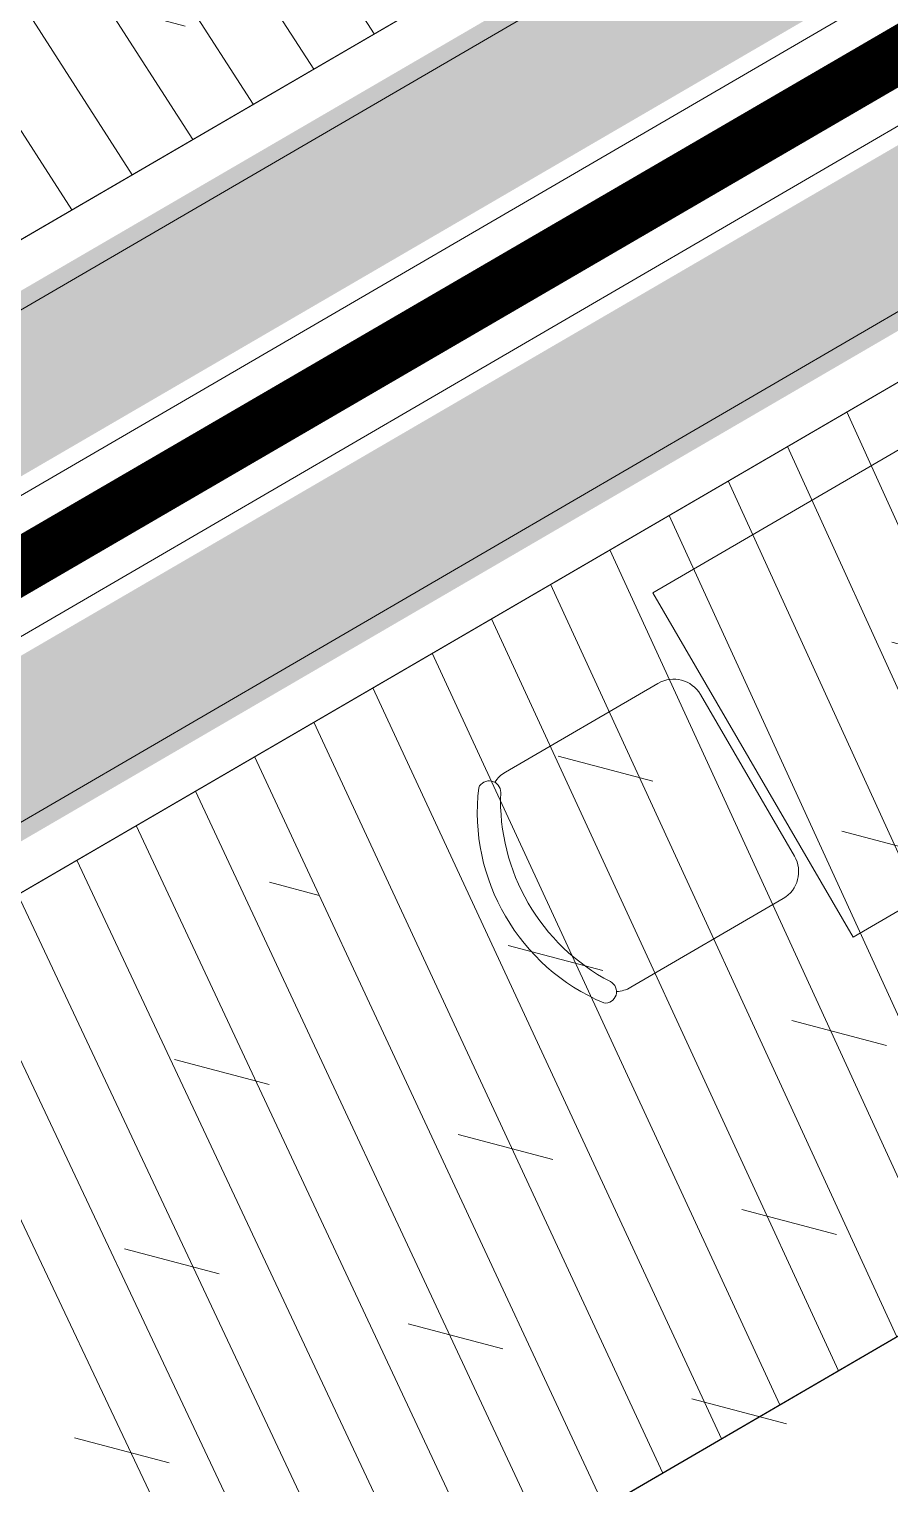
# Model space of a CAD drawing. Header units: millimetres. Extents: x 403824132 to 733479728, y 1974822364 to 2151530530.
# Drawn here: x 568658483 to 568660044, y 2063064990 to 2063067627 of the extents above; entities that cross this region are included whole.
import ezdxf

# ---------------------------------------------------------------- set-up
doc = ezdxf.new("R2010")
doc.units = ezdxf.units.MM
doc.linetypes.add('CENTER', pattern=[3, 1.5, -0.5, 0.5, -0.5])
for name, color, linetype, lineweight in [('A-DIM', 251, 'Continuous', 15), ('E- RANH GIOI', 1, 'CENTER', 13), ('E- THAY', 9, 'Continuous', 20), ('E-Manh', 251, 'Continuous', 13), ('i_Hatch', 250, 'Continuous', 13), ('i_ThietBi', 32, 'Continuous', 13), ('LD-CUA', 146, 'Continuous', 13), ('LD-THAY', 9, 'Continuous', 13)]:
    doc.layers.add(name, color=color, linetype=linetype, lineweight=lineweight)
doc.layers.add('ChiaLo', color=128, linetype='CENTER')
doc.layers.add('loKBT', color=42, linetype='Continuous')

# ---------------------------------------------------------------- blocks, each defined once
blk = doc.blocks.new('kkkk')
h = blk.add_hatch(color=250)
edge = h.paths.add_edge_path()
edge.add_line((333058.7503477686, 105336.6100560361), (333060.2503477686, 105336.6100560361))
edge.add_line((333060.2503477686, 105336.6100560361), (333060.2503477686, 105341.6100560361))
edge.add_line((333060.2503477686, 105341.6100560361), (333061.7503477686, 105341.6100560361))
edge.add_line((333061.7503477686, 105341.6100560361), (333061.7503477686, 105371.6100560361))
edge.add_line((333061.7503477686, 105371.6100560361), (333027.5003477686, 105371.6100560361))
edge.add_line((333027.5003477686, 105371.6100560361), (333027.5003477686, 105386.6100560362))
edge.add_line((333027.5003477686, 105386.6100560362), (333022.1618856793, 105386.6100560362))
edge.add_line((333022.1618856793, 105386.6100560362), (333022.1618856793, 105383.6100560361))
edge.add_line((333022.1618856793, 105383.6100560361), (333023.6618856793, 105383.6100560361))
edge.add_line((333023.6618856793, 105383.6100560361), (333023.6618856793, 105385.1100560361))
edge.add_line((333023.6618856793, 105385.1100560361), (333026.0003477686, 105385.1100560361))
edge.add_line((333026.0003477686, 105385.1100560361), (333026.0003477686, 105378.0508778042))
edge.add_line((333026.0003477686, 105378.0508778042), (333023.6618856793, 105378.0508778042))
edge.add_line((333023.6618856793, 105378.0508778042), (333023.6618856793, 105379.5508778041))
edge.add_line((333023.6618856793, 105379.5508778041), (333022.1618856793, 105379.5508778041))
edge.add_line((333022.1618856793, 105379.5508778041), (333022.1618856793, 105376.5508778041))
edge.add_line((333022.1618856793, 105376.5508778041), (333026.0003477686, 105376.5508778041))
edge.add_line((333026.0003477686, 105376.5508778041), (333026.0003477686, 105371.6100560361))
edge.add_line((333026.0003477686, 105371.6100560361), (332991.7503477686, 105371.6100560361))
edge.add_line((332991.7503477686, 105371.6100560361), (332991.7503477686, 105341.6100560361))
edge.add_line((332991.7503477686, 105341.6100560361), (332993.2503477686, 105341.6100560361))
edge.add_line((332993.2503477686, 105341.6100560361), (332993.2503477686, 105336.6100560361))
edge.add_line((332993.2503477686, 105336.6100560361), (332994.7503477685, 105336.6100560361))
edge.add_line((332994.7503477685, 105336.6100560361), (332994.7503477685, 105341.6100560361))
edge.add_line((332994.7503477685, 105341.6100560361), (333002.2503477686, 105341.6100560361))
edge.add_line((333002.2503477686, 105341.6100560361), (333002.2503477686, 105343.1100560361))
edge.add_line((333002.2503477686, 105343.1100560361), (332993.2503477686, 105343.1100560361))
edge.add_line((332993.2503477686, 105343.1100560361), (332993.2503477686, 105370.1100560361))
edge.add_line((332993.2503477686, 105370.1100560361), (333006.8920954218, 105370.1100560361))
edge.add_arc((333010.0003477685, 105367.6396451521), 3.970410884021193, 141.5226399061715, 209.9999999996041)
edge.add_line((333006.5618710796, 105365.6544397101), (333007.8609091851, 105366.4044397101))
edge.add_arc((333010.0003477685, 105367.6396451522), 2.470410884022959, -390.0000000008324, -150.0000000000441, ccw=False)
edge.add_line((333012.1397863518, 105366.4044397101), (333013.4388244577, 105365.6544397101))
edge.add_arc((333010.0003477685, 105367.6396451521), 3.970410884017615, -29.99999999942238, 38.47736009484422)
edge.add_line((333013.1086001153, 105370.1100560362), (333040.3920954216, 105370.1100560361))
edge.add_arc((333043.5003477685, 105367.6396451521), 3.970410884021193, 141.5226399061715, 209.9999999996041)
edge.add_line((333040.0618710795, 105365.6544397101), (333041.3609091852, 105366.4044397101))
edge.add_arc((333043.5003477685, 105367.6396451522), 2.470410884022959, -390.0000000008324, -150.0000000000441, ccw=False)
edge.add_line((333045.639786352, 105366.4044397101), (333046.9388244575, 105365.6544397101))
edge.add_arc((333043.5003477685, 105367.6396451521), 3.970410884017615, -29.99999999942238, 38.47736009484422)
edge.add_line((333046.6086001155, 105370.1100560362), (333060.2503477686, 105370.1100560361))
edge.add_line((333060.2503477686, 105370.1100560361), (333060.2503477686, 105343.1100560361))
edge.add_line((333060.2503477686, 105343.1100560361), (333051.2503477687, 105343.1100560361))
edge.add_line((333051.2503477687, 105343.1100560361), (333051.2503477687, 105341.6100560361))
edge.add_line((333051.2503477687, 105341.6100560361), (333058.7503477686, 105341.6100560361))
edge.add_line((333058.7503477686, 105341.6100560361), (333058.7503477686, 105336.6100560361))
blk.add_lwpolyline([(333026.0003477686, 105378.0508778042), (333026.0003477686, 105385.1100560361), (333023.6618856793, 105385.1100560361), (333023.6618856793, 105383.6100560361), (333022.1618856793, 105383.6100560361), (333022.1618856793, 105386.6100560362), (333027.5003477686, 105386.6100560362), (333027.5003477686, 105371.6100560361), (333061.7503477686, 105371.6100560361), (333061.7503477686, 105341.6100560361), (333060.2503477686, 105341.6100560361), (333060.2503477686, 105336.6100560361), (333058.7503477686, 105336.6100560361), (333058.7503477686, 105341.6100560361), (333051.2503477687, 105341.6100560361), (333051.2503477687, 105343.1100560361), (333060.2503477686, 105343.1100560361), (333060.2503477686, 105370.1100560361), (333046.6086001155, 105370.1100560362, -0.3080097014273616), (333046.9388244575, 105365.6544397101), (333045.639786352, 105366.4044397101, 1.732050807573783), (333041.3609091852, 105366.4044397101), (333040.0618710795, 105365.6544397101, -0.3080097014276107), (333040.3920954216, 105370.1100560361), (333013.1086001153, 105370.1100560362, -0.3080097014273616), (333013.4388244577, 105365.6544397101), (333012.1397863518, 105366.4044397101, 1.732050807573783), (333007.8609091851, 105366.4044397101), (333006.5618710796, 105365.6544397101, -0.3080097014276107), (333006.8920954218, 105370.1100560361), (332993.2503477686, 105370.1100560361), (332993.2503477686, 105343.1100560361), (333002.2503477686, 105343.1100560361), (333002.2503477686, 105341.6100560361), (332994.7503477685, 105341.6100560361), (332994.7503477685, 105336.6100560361), (332993.2503477686, 105336.6100560361), (332993.2503477686, 105341.6100560361), (332991.7503477686, 105341.6100560361), (332991.7503477686, 105371.6100560361), (333026.0003477686, 105371.6100560361), (333026.0003477686, 105376.5508778041), (333022.1618856793, 105376.5508778041), (333022.1618856793, 105379.5508778041), (333023.6618856793, 105379.5508778041), (333023.6618856793, 105378.0508778042)], format="xyb", close=True)
blk = doc.blocks.new('ccccc')
h = blk.add_hatch(color=250)
h.paths.add_polyline_path([(333034.3144056356, 105325.3407150077), (333084.3144056355, 105325.3407150077), (333084.3144056355, 105326.8407150077), (333077.6940542447, 105326.8407150077), (333077.6940542447, 105353.8407150077), (333084.3144056355, 105353.8407150077), (333084.3144056355, 105355.3407150077), (333034.3144056356, 105355.3407150077), (333034.3144056356, 105346.7373347332), (333035.8144056356, 105346.7373347332), (333035.8144056356, 105353.8407150077), (333052.1347392885, 105353.8407150077), (333052.1347392885, 105326.8407150077), (333035.8144056356, 105326.8407150077), (333035.8144056356, 105333.9440952822), (333034.3144056356, 105333.9440952822)])
h.paths.add_polyline_path([(333053.6347392886, 105326.8407150077), (333053.6347392886, 105353.8407150077), (333076.1940542446, 105353.8407150077), (333076.1940542446, 105326.8407150077)], flags=16)
for p, q in [((333052.1347392885, 105353.8407150077), (333052.1347392885, 105326.8407150077)), ((333053.6347392886, 105353.8407150077), (333053.6347392886, 105326.8407150077)), ((333076.1940542446, 105353.8407150077), (333076.1940542446, 105326.8407150077)), ((333077.6940542447, 105353.8407150077), (333077.6940542447, 105326.8407150077)), ((333084.3144056355, 105355.3407150077), (333084.3144056355, 105353.8407150077)), ((333034.3144056356, 105346.7373347332), (333035.8144056356, 105346.7373347332)), ((333034.3144056356, 105333.9440952822), (333035.8144056356, 105333.9440952822)), ((333084.3144056355, 105326.8407150077), (333084.3144056355, 105325.3407150077))]:
    blk.add_line(p, q)
for points in [[(333084.3144056355, 105355.3407150077), (333034.3144056356, 105355.3407150077), (333034.3144056356, 105346.7373347332)], [(333052.1347392885, 105353.8407150077), (333035.8144056356, 105353.8407150077), (333035.8144056356, 105346.7373347332)], [(333076.1940542446, 105353.8407150077), (333053.6347392886, 105353.8407150077)], [(333084.3144056355, 105353.8407150077), (333077.6940542447, 105353.8407150077)], [(333034.3144056356, 105333.9440952822), (333034.3144056356, 105325.3407150077), (333084.3144056355, 105325.3407150077)], [(333035.8144056356, 105333.9440952822), (333035.8144056356, 105326.8407150077), (333052.1347392885, 105326.8407150077)], [(333053.6347392886, 105326.8407150077), (333076.1940542446, 105326.8407150077)], [(333077.6940542447, 105326.8407150077), (333084.3144056355, 105326.8407150077)]]:
    blk.add_lwpolyline(points)
blk = doc.blocks.new('khoatron')
for p, q in [((0, 0), (0, -5.000000000003636)), ((50, 0), (50, -5)), ((50, -5), (0, -5.000000000003636)), ((4.977375921705967, -26), (45.02262407826493, -25.99999999998909)), ((12.97737592170597, -18), (37.02262407826493, -17.99999999999636)), ((15, -5.000000000003636), (15, -18)), ((35, -5), (35, -18)), ((10.73696983500849, -49.8825393818879), (39.26303016499151, -49.88253938188427)), ((15.36903692083433, -53), (34.63096307916567, -52.99999999999635))]:
    blk.add_line(p, q)
for centre, radius, start, end in [((12.97737592170597, -26), 8, 90, 181.2264791735163), ((61.68058645995914, -24.95729494726766), 56.71437106197604, 181.2264791735163, 206.0711718931764), ((37.02262407826493, -25.99999999999636), 8, 358.7735208264837, 90), ((-11.68058645998826, -24.95729494725674), 56.71437106200549, 333.9288281068236, 358.7735208264837), ((15.36903692083433, -48), 5, 202.117539497475, 270), ((34.63096307916567, -47.99999999999635), 5, 270, 337.882460502525)]:
    blk.add_arc(centre, radius, start, end)
blk = doc.blocks.new('*U254')
for points in [[(42.82005845970703, -33.41580056513339), (44.39661972540486, -33.41580056509702), (44.39661972540486, -22.17966634715412), (55.60338027439136, -22.1796663471687), (55.6033802743841, -33.41580056511157), (57.17994154016196, -33.41580056515523, -0.2403906807314063), (52.9999999999345, -36.1431172631419), (52.99999999991268, -25.17966634721233), (46.99999999992722, -25.17966634719777), (46.99999999991994, -36.1431172631419, -0.2403906807301442)], [(42.82005845893524, -928.250866101516), (44.39661972461851, -928.2508661014797), (44.39661972461849, -939.4870003194224), (55.603380273605, -939.4870003194369), (55.603380273605, -928.2508661014868), (57.17994153936103, -928.2508661015524, 0.2403906807314063), (52.99999999912632, -925.5235494035584), (52.99999999914086, -936.4870003194877), (46.99999999912631, -936.4870003194952), (46.99999999913361, -925.5235494035512, 0.2403906807301442)]]:
    blk.add_hatch(color=250).paths.add_polyline_path(points)
for p, q in [((34.99999999911177, -928.666666666656), (34.99999999989814, 10.49999999997089)), ((34.99999999911178, -921.6666666667434), (34.99999999993449, -33.00000000010913)), ((64.99999999995634, -33.00000000013099), (64.99999999911178, -928.6666666666922))]:
    blk.add_line(p, q)
for points in [[(42.82005845970703, -33.41580056513339), (44.39661972540486, -33.41580056509702), (44.39661972540486, -22.17966634715412), (55.60338027439136, -22.1796663471687), (55.6033802743841, -33.41580056511157), (57.17994154016196, -33.41580056515523, -0.2403906807314063), (52.9999999999345, -36.1431172631419), (52.99999999991268, -25.17966634721233), (46.99999999992722, -25.17966634719777), (46.99999999991994, -36.1431172631419, -0.2403906807301443)], [(42.82005845893524, -928.2508661016168), (44.39661972461851, -928.2508661015808), (44.39661972461849, -939.4870003195236), (55.603380273605, -939.4870003195383), (55.603380273605, -928.250866101588), (57.17994153936103, -928.2508661016536, 0.2403906807314063), (52.99999999912632, -925.5235494036597), (52.99999999914086, -936.4870003195892), (46.99999999912631, -936.4870003195964), (46.99999999913361, -925.5235494036524, 0.2403906807301443)]]:
    blk.add_lwpolyline(points, format="xyb", close=True)
blk.add_lwpolyline([(52.99999999914086, -936.4870003195892), (52.99999999991268, -25.17966634721233), (46.99999999992722, -25.17966634719777), (46.99999999912631, -936.4870003195964)], close=True)
blk.add_arc((34.99999999991219, 20.00000000007025), 1001.666666666764, 270.1039220964025, 0)
at = {"xscale": -1}
for name, p, rotation in [('kkkk', (-105336.6100560362, -332971.7503477686), 270), ('ccccc', (105390.3407153773, 332105.6477388518), 89.99999999993629)]:
    blk.add_blockref(name, p, dxfattribs=dict(at, rotation=rotation))
for name, p, rotation in [('kkkk', (106408.2767227027, -332971.7503477686), 90), ('ccccc', (105390.3407146372, -333067.3144057529), 89.99999999993624)]:
    blk.add_blockref(name, p, dxfattribs=dict(rotation=rotation))
at = {"yscale": 0.8, "zscale": 0.8}
for p, xscale, rotation in [((34.99999999917002, -893.6666666668015), -0.8, 269.9999999999363), ((64.99999999918457, -893.6666666668233), 0.8, 89.99999999993624)]:
    blk.add_blockref('khoatron', p, dxfattribs=dict(at, xscale=xscale, rotation=rotation))
blk = doc.blocks.new('TANG 1 BT1')
at = {"layer": 'E- THAY'}
blk.add_line((7153914.367428423, 839436.910365939), (7151514.367428423, 839436.910365939), dxfattribs=at)
at = {"layer": 'LD-CUA', "xscale": 0.7500000000001072, "yscale": 0.7500000000001072, "zscale": 0.7500000000001072}
blk.add_blockref('*U254', (7151514.367428423, 839260.5037272794), dxfattribs=at)
blk = doc.blocks.new('BA NDOI')
for points in [[(937.3599090278148, 673.7358908802271, 0.2900317088100393), (658.193457841873, 953.2448265403508, -0.8296079188344867), (659.8377271592616, 993.6328688263893, -0.3333333333323376), (978.0263115316627, 675.4442844539881, -0.8225302899155595), (937.3599090278148, 673.7358908802271, -2.971479460829777)], [(952.1490171849726, 658.6091652214527, -0.120944413483148), (938.2527384907007, 635.6707113981244), (712.8691578805448, 410.2871308028698, -0.4142135623731217), (633.3220117837191, 410.2871308028698), (394.6805735081434, 648.9285690784453, -0.4142135623730684), (394.6805735081434, 728.475715175271), (620.0641541033983, 953.8592957854272, -0.1209444134831886), (643.0026079267262, 967.7555744796992)], [(-443.0321347266435, -149.4922827780247, -0.120944413483148), (-429.1358560323715, -126.5538289695978), (-203.7522754371166, 98.82975164055824, -0.4142135623731217), (-124.205129340291, 98.82975164055824), (114.4363089501857, -139.8116866499185, -0.4142135623730684), (114.4363089501857, -219.3588327467442), (-110.9472716599703, -444.742413341999, -0.1209444134831886), (-133.8857254683971, -458.6386920511722)], [(-428.2430265843868, -164.619008436799, 0.2900317088100393), (-149.0765753835439, -444.1279440969227, -0.8296079188344867), (-150.7208447009325, -484.5159863978623, -0.3333333333323376), (-468.9094290882348, -166.32740201056, -0.8225302899155595), (-428.2430265843868, -164.619008436799, -2.971479460829777)]]:
    blk.add_lwpolyline(points, format="xyb")
blk.add_lwpolyline([(-254.558441221714, 254.558441221714), (254.558441221714, -254.5584412366152), (763.6753236800432, 254.558441221714), (254.558441221714, 763.6753236651421)], close=True)
blk = doc.blocks.new('SAN VUON BT A-BT1')
at = {"layer": 'i_Hatch', "true_color": 0x46cb3a, "transparency": 33554687}
h = blk.add_hatch(dxfattribs=at)
h.set_pattern_fill('CROSS', color=95, scale=300, double=1)
h.set_pattern_definition([(0, (2832.471804052591, -202892.1308809184), (75, 75), [37.5, -112.5]), (90, (2851.221804052591, -202910.8808809183), (-74.99999999999999, 75), [37.5, -112.5])])
h.paths.add_polyline_path([(7163776.864386948, 841296.910365944), (7151496.864386948, 841296.910365944), (7151496.864386948, 841006.910365944), (7163486.864386948, 841006.910365944), (7163486.864386948, 821856.910365944), (7163776.864386948, 821856.910365944)])
h.paths.add_polyline_path([(7158157.283433403, 822152.3777757367), (7151786.864386949, 822152.3777756564), (7151786.864386949, 839436.8804223271), (7151496.864386948, 839436.8686022377), (7151496.864386948, 821856.910365944), (7151496.864386948, 821516.9103659827), (7158157.283433396, 821516.9103659128)])
at = {"layer": 'i_Hatch', "transparency": 33554687}
h = blk.add_hatch(dxfattribs=at)
h.set_pattern_fill('DOLMIT', color=256, scale=500, angle=90, double=1)
h.set_pattern_definition([(90, (2832.471804052591, -202862.1308809184), (-125, 7.7e-15), []), (135, (2832.471804052591, -202862.1308809184), (-249.9999995804921, -249.9999995804921), [176.7766952966368, -353.5533905932737])])
h.paths.add_polyline_path([(7153136.765294363, 839436.8859294639), (7153396.840497333, 839436.8630951007), (7153396.850810148, 839436.9233952842), (7161886.864608527, 839436.9225160485), (7161886.852458509, 835656.8262963376), (7163376.852236928, 835656.827295598), (7163376.864386948, 840926.910365944), (7151496.864386948, 840926.910365944), (7151496.852236928, 839436.8388431835), (7153136.765294363, 839436.9101813809)])
at = {"layer": 'A-DIM'}
blk.add_lwpolyline([(7153386.839232473, 839436.910365954), (7161886.864386961, 839436.910365954), (7161886.867803755, 827396.9076230949), (7158436.843284068, 827396.9076230949), (7158437.843284068, 826196.9117103936), (7158587.827192917, 826196.9117103905), (7158587.826766529, 825596.9117256084), (7154087.89269033, 825596.9116169981), (7154086.885921222, 826196.9116017835), (7154236.869063198, 826196.9142380693), (7154236.847970688, 827396.9056837393), (7153386.841835705, 827396.8968067701), (7153386.87349923, 831196.9040174037), (7153136.765294814, 831196.8999719521), (7153136.765294403, 831816.906174073), (7153336.771440356, 831816.8835145556), (7153336.759290338, 835616.8861559428), (7153136.765294363, 835616.9088154332), (7153136.765294363, 836228.5087830342), (7153386.875086147, 836228.5116552404), (7153386.875086147, 839436.910365954)], dxfattribs=at)
at = {"layer": 'E- RANH GIOI', "ltscale": 0.1, "const_width": 100}
blk.add_lwpolyline([(7151386.86438695, 821436.910365944), (7163886.864386948, 821436.910365944), (7163886.864386948, 841436.910365944), (7151386.86438695, 841436.910365944)], close=True, dxfattribs=at)
at = {"layer": 'E- THAY'}
blk.add_lwpolyline([(7153496.864538493, 839436.9165225745), (7161886.864539343, 839436.928755863)], dxfattribs=at)
at = {"layer": 'E-Manh'}
for p, q in [((7163776.864386948, 841326.910365944), (7151496.864386948, 841326.910365944)), ((7163486.864386948, 841036.910365944), (7151496.864386948, 841036.910365944)), ((7163376.864386948, 840926.910365944), (7151496.864386948, 840926.910365944))]:
    blk.add_line(p, q, dxfattribs=at)
for points in [[(7153136.765294363, 839436.8745122823), (7151496.852236928, 839436.8745122823), (7151496.864386948, 840926.910365944), (7163376.864386948, 840926.910365944)], [(7163376.864386948, 840926.910365944), (7163376.852236928, 835656.827295598), (7161886.852458509, 835656.8262963376), (7161886.864608527, 839436.9225160485), (7153386.862185027, 839436.9234627077), (7153386.851872215, 836228.4860160946)]]:
    blk.add_lwpolyline(points, dxfattribs=at)
at = {"layer": 'i_ThietBi', "ltscale": 0.5, "rotation": 315}
blk.add_blockref('BA NDOI', (7155371.713764123, 840460.7101144462), dxfattribs=at)
blk = doc.blocks.new('MBT1 BT1')
at = {"layer": 'E- RANH GIOI', "ltscale": 0.1, "const_width": 100}
blk.add_lwpolyline([(7075416.34573628, 1014867.457355331), (7087916.345736279, 1014867.457355331), (7087916.345736279, 1034867.457355331), (7075416.34573628, 1034867.457355331)], close=True, dxfattribs=at)
at = {"layer": 'E- THAY'}
blk.add_blockref('SAN VUON BT A-BT1', (-75970.5186506696, 193430.5469893871), dxfattribs=at)
blk.add_blockref('TANG 1 BT1', (-73138.04684661701, 193430.5469893871), dxfattribs=at)
blk = doc.blocks.new('BT-02')
at = {"layer": 'loKBT'}
for points in [[(7655060.125138239, 959879.0005998404), (7655060.125137246, 979879.0011481165), (7642560.124795588, 979879.0011483664), (7642560.124794236, 959879.0005998608), (7655060.125138235, 959879.0005990192)], [(7655060.125138005, 959879.0005997185), (7655060.125138667, 939879.0000517321), (7642560.124795198, 939879.000051614), (7642560.124794003, 959879.0005996402), (7655060.125138005, 959879.0005997185)]]:
    blk.add_lwpolyline(points, dxfattribs=at)
for points in [[(7655060.125137671, 979879.0011349687), (7642560.124794898, 979879.0011343412), (7642560.124795961, 959879.0005860284), (7655060.125138612, 959879.0005864468)], [(7642560.124795274, 959879.0005860284), (7655060.125136867, 959879.0005865043), (7655060.125136849, 979879.0011347448), (7642560.124794315, 979879.0011345064)], [(7655060.124795075, 959879.0006042316), (7642560.124453478, 959879.0006037559), (7642560.124453496, 939879.0000555152), (7655060.124796031, 939879.0000557536)], [(7655060.125137721, 959879.0006039956), (7642560.124795176, 959879.0006037559), (7642560.124796147, 939879.0000552478), (7655060.125138667, 939879.000055486)]]:
    blk.add_lwpolyline(points, close=True, dxfattribs=at)

msp = doc.modelspace()

# ---------------------------------------------------------------- linework, layer by layer
at = {"layer": 'ChiaLo', "ltscale": 5, "elevation": 0.2756072640632745}
msp.add_lwpolyline([(568631887.0852752, 2063051189.0402), (568755717.9281739, 2063123233.401244)], dxfattribs=at)
at = {"layer": 'loKBT', "elevation": 0.2756072640632745}
for points in [[(568656596.5117807, 2063088781.111363), (568645755.816859, 2063082474.03212), (568655847.1436485, 2063065128.920246), (568666687.8385701, 2063071435.999489)], [(568666687.83857, 2063071435.999489), (568655847.1436484, 2063065128.920246), (568665938.4704375, 2063047783.808372), (568676779.165359, 2063054090.887615)]]:
    msp.add_lwpolyline(points, close=True, dxfattribs=at)

# ---------------------------------------------------------------- next in the draw order: block references
at = {"layer": 'LD-THAY', "xscale": 1.003354102868896, "yscale": 1.003354102868896, "zscale": 1.003354102868896, "rotation": 30.1906983248881}
msp.add_blockref('MBT1 BT1', (563041812.04389, 2058597617.38063, -0.06536536755660033), dxfattribs=at)

# ---------------------------------------------------------------- next in the draw order: block references
at = {"layer": 'loKBT', "xscale": 1.003354102868896, "yscale": 1.003354102868896, "zscale": 1.003354102868896, "rotation": 30.1906983248881}
msp.add_blockref('BT-02', (562512116.9320583, 2058376490.001122, -0.06519195950554779), dxfattribs=at)

# ---------------------------------------------------------------- next in the draw order: block references
at = {"layer": 'LD-THAY', "xscale": 1.003354102868896, "yscale": 1.003354102868896, "zscale": 1.003354102868896, "rotation": 210.1906985033857}
msp.add_blockref('MBT1 BT1', (574280723.131012, 2067538947.608971, -0.06580354963675786), dxfattribs=at)

# ---------------------------------------------------------------- next in the draw order: block references
at = {"layer": 'LD-THAY', "xscale": 1.003354102868896, "yscale": 1.003354102868896, "zscale": 1.003354102868896, "rotation": 30.1906983248881}
msp.add_blockref('MBT1 BT1', (563041812.04389, 2058597617.38063, -0.06536536755660033), dxfattribs=at)

# ---------------------------------------------------------------- next in the draw order: block references
at = {"layer": 'loKBT', "xscale": 1.003354102868896, "yscale": 1.003354102868896, "zscale": 1.003354102868896, "rotation": 30.1906983248881}
msp.add_blockref('BT-02', (562512116.9320583, 2058376490.001122, -0.06519195950554779), dxfattribs=at)

# ---------------------------------------------------------------- next in the draw order: block references
at = {"layer": 'LD-THAY', "xscale": 1.003354102868896, "yscale": 1.003354102868896, "zscale": 1.003354102868896, "rotation": 210.1906985033857}
msp.add_blockref('MBT1 BT1', (574280723.131012, 2067538947.608971, -0.06580354963675786), dxfattribs=at)

doc.saveas('drawing.dxf')
